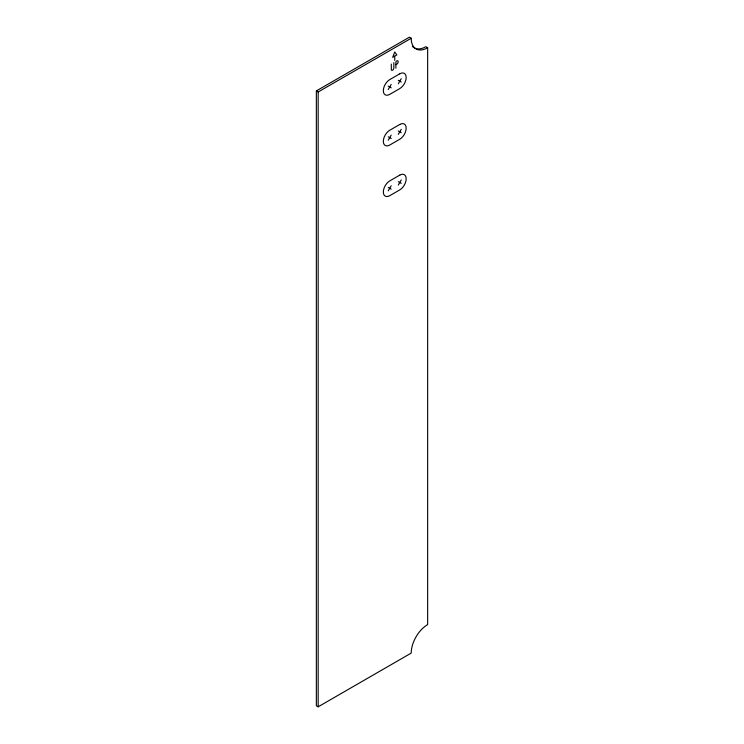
<?xml version="1.0" encoding="UTF-8"?>
<svg xmlns="http://www.w3.org/2000/svg" width="744" height="744" viewBox="0 0 744 744"><rect width="100%" height="100%" fill="white"/><g stroke="black" fill="none" stroke-linecap="round" stroke-linejoin="round"><path stroke-width="1.12" d="M388.256 89.55L391.204 84.444M398.31 83.746L401.258 78.641M388.256 140.207L391.204 135.092M398.31 134.404L401.258 129.289M388.256 190.855L391.204 185.749M398.31 185.051L401.258 179.936M316.349 90.907L409.377 37.2L411.209 38.251A23.259 13.429 -60 0 0 427.651 47.756L427.651 624.597A23.259 13.429 -60 0 0 411.209 653.093L318.172 706.8L316.349 705.749L316.349 90.907L318.172 91.968L411.209 38.251M394.608 56.2L392.683 57.307L394.757 51.978L396.822 54.916L394.757 56.116L394.757 60.413M396.031 64.626L396.784 64.189A1.99 1.153 -60 0 0 398.189 61.752A1.99 1.153 -60 0 0 396.784 60.934L396.571 61.055A0.967 0.558 -60 0 0 395.882 62.245L395.882 68.206M427.651 47.756L425.828 46.695A23.259 13.429 -60 0 1 412.334 46.351M398.31 80.343L401.258 82.045M388.256 86.146L391.204 87.848M398.31 130.99L401.258 132.702M388.256 136.794L391.204 138.505M398.31 181.648L401.258 183.35M388.256 187.451L391.204 189.153M393.846 62.626L393.846 67.992A1.786 1.032 -60 0 1 392.581 70.187A1.786 1.032 -60 0 1 391.316 69.452L391.316 64.086M318.172 91.968L318.172 706.8M399.779 73.805L389.726 79.608A9.049 5.227 -60 0 0 383.327 90.694A9.049 5.227 -60 0 0 389.726 94.386L399.779 88.583A9.049 5.227 -60 0 0 406.178 77.497A9.049 5.227 -60 0 0 399.779 73.805M399.779 124.462L389.726 130.265A9.049 5.227 -60 0 0 383.327 141.341A9.049 5.227 -60 0 0 389.726 145.034L399.779 139.23A9.049 5.227 -60 0 0 406.178 128.154A9.049 5.227 -60 0 0 399.779 124.462M399.779 175.11L389.726 180.913A9.049 5.227 -60 0 0 383.327 191.999A9.049 5.227 -60 0 0 389.726 195.691L399.779 189.887A9.049 5.227 -60 0 0 406.178 178.802A9.049 5.227 -60 0 0 399.779 175.11"/></g></svg>
